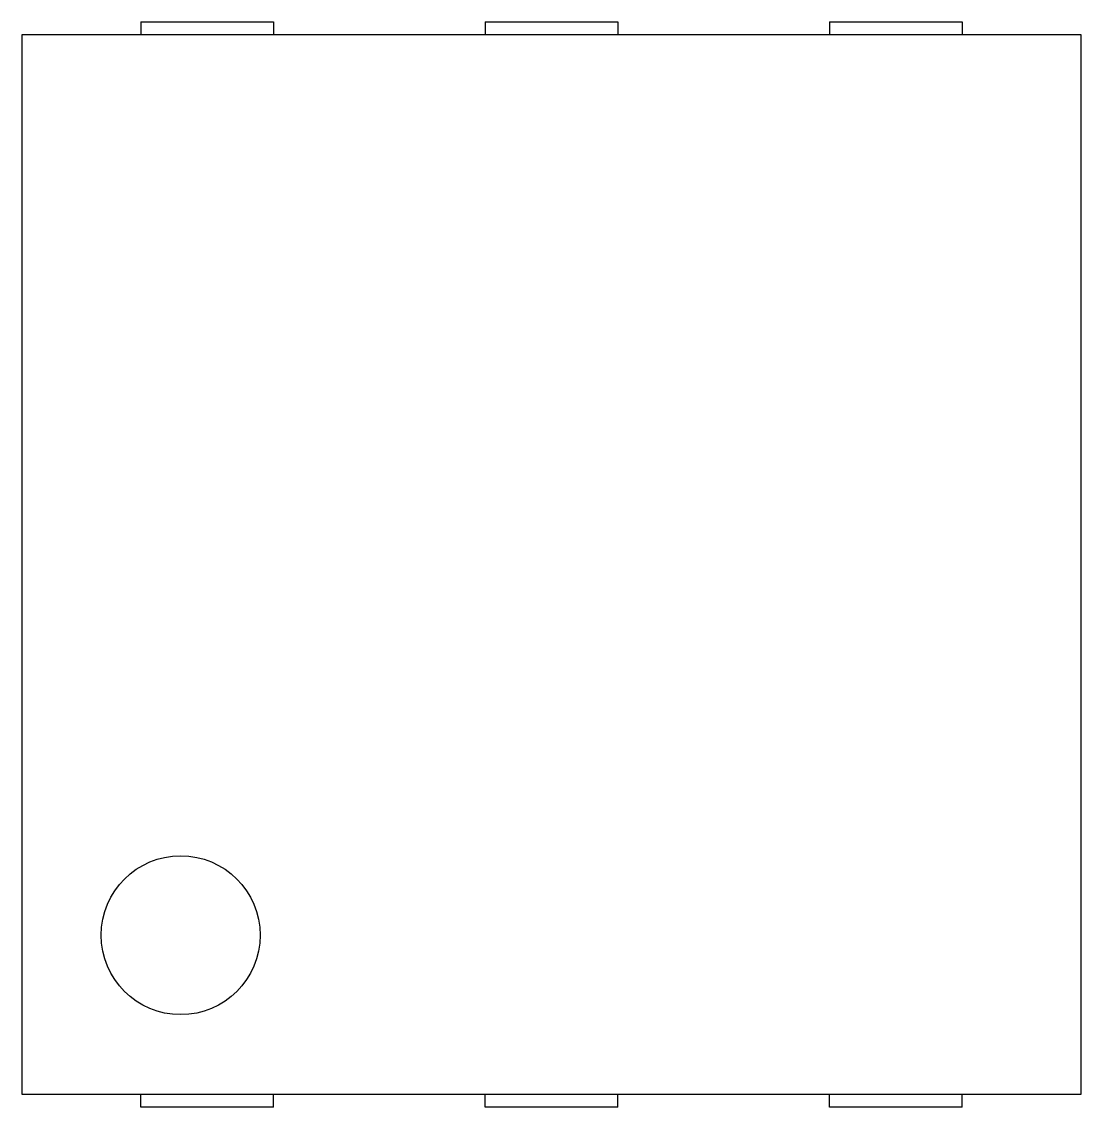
# Model space of a CAD drawing. Header units: millimetres. Extents: x -1 to 1, y -1.02 to 1.02.
import ezdxf

# ---------------------------------------------------------------- set-up
doc = ezdxf.new("R2010")
doc.units = ezdxf.units.MM

msp = doc.modelspace()

# ---------------------------------------------------------------- linework, layer by layer
at = {"color": 7, "linetype": 'Continuous', "lineweight": 25}
for p, q in [((-0.775, 1.025), (-0.525, 1.025)), ((-0.775, 1.025), (-0.775, 1)), ((-0.525, 1.025), (-0.525, 1)), ((-0.125, 1.025), (0.125, 1.025)), ((-0.125, 1.025), (-0.125, 1)), ((0.125, 1.025), (0.125, 1)), ((0.525, 1.025), (0.525, 1)), ((0.525, 1.025), (0.775, 1.025)), ((0.775, 1.025), (0.775, 1)), ((-1, 1), (-1, -1)), ((1, 1), (-1, 1)), ((1, -1), (1, 1)), ((-1, -1), (1, -1)), ((-0.775, -1.025), (-0.775, -1)), ((-0.525, -1.025), (-0.525, -1)), ((-0.125, -1.025), (-0.125, -1)), ((0.125, -1.025), (0.125, -1)), ((0.525, -1.025), (0.525, -1)), ((0.775, -1.025), (0.775, -1)), ((-0.525, -1.025), (-0.775, -1.025)), ((0.125, -1.025), (-0.125, -1.025)), ((0.775, -1.025), (0.525, -1.025))]:
    msp.add_line(p, q, dxfattribs=at)
msp.add_circle((-0.7, -0.7), 0.15, dxfattribs=at)

doc.saveas('drawing.dxf')
